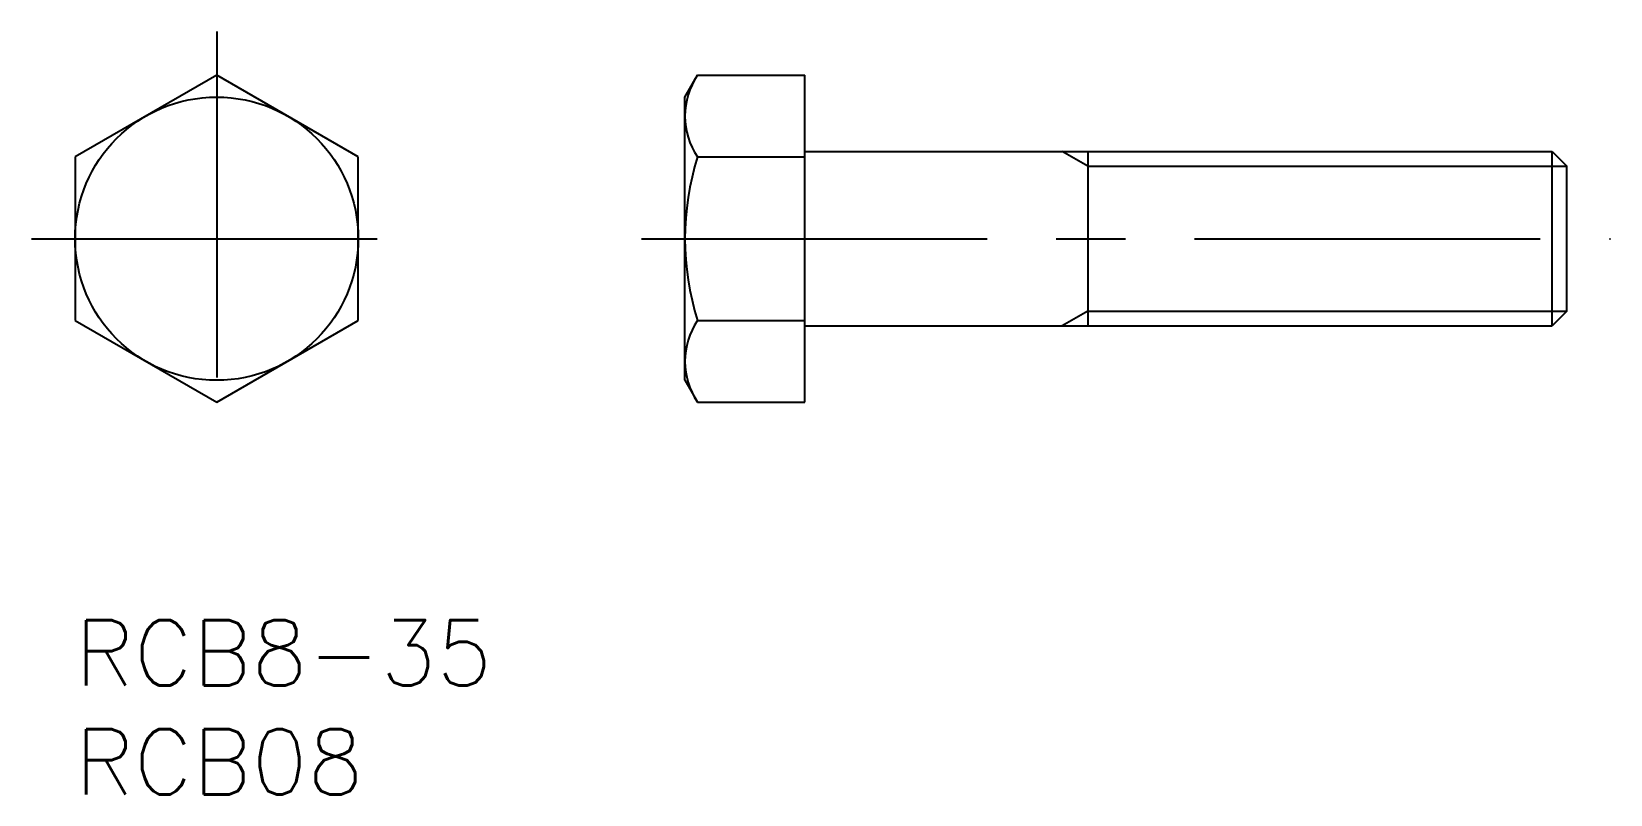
# Model space of a CAD drawing. Extents: x -2 to 70.5, y -8 to 27.
import ezdxf

# ---------------------------------------------------------------- set-up
doc = ezdxf.new("R2010")
doc.units = 0
doc.header["$LTSCALE"] = 0.5
doc.linetypes.add('CENTER', pattern=[50.8, 31.75, -6.35, 6.35, -6.35])
for name, color, linetype in [('MSM_CENTER', 1, 'CENTER'), ('MSM_CONTINUOUS', 7, 'CONTINUOUS'), ('MSM_NARROW', 5, 'CONTINUOUS'), ('MSM_PART_NUMBER', 7, 'CONTINUOUS')]:
    doc.layers.add(name, color=color, linetype=linetype)
doc.styles.get("Standard").update_dxf_attribs({"font": 'txt.shx', "height": 3, "bigfont": 'bigfont.shx'})

# ---------------------------------------------------------------- blocks, each defined once
blk = doc.blocks.new('*U2')
at = {"layer": 'MSM_PART_NUMBER'}
blk.add_text('RCB8-35', height=3, dxfattribs=at).set_placement((0, -3))
blk = doc.blocks.new('*U3')
at = {"layer": 'MSM_PART_NUMBER'}
blk.add_text('RCB08', height=3, dxfattribs=at).set_placement((0, -8))

msp = doc.modelspace()

# ---------------------------------------------------------------- linework, layer by layer
at = {"layer": 'MSM_CENTER'}
for p, q in [((6.5, 27.011), (6.5, 8)), ((-2, 17.506), (15, 17.506)), ((26, 17.506), (70.5, 17.506))]:
    msp.add_line(p, q, dxfattribs=at)
at = {"layer": 'MSM_CONTINUOUS'}
for p, q in [((6.5, 25.011), (0, 21.258)), ((13, 21.258), (6.5, 25.011)), ((28, 24.006), (28.581, 25.011)), ((28.581, 25.011), (33.5, 25.011)), ((33.5, 10), (33.5, 25.011)), ((28, 11.006), (28, 24.006)), ((0, 21.258), (0, 13.753)), ((13, 13.753), (13, 21.258)), ((28.581, 21.258), (33.5, 21.258)), ((33.5, 21.506), (67.823, 21.506)), ((46.5, 21.506), (46.5, 13.506)), ((67.823, 13.506), (67.823, 21.506)), ((67.823, 21.506), (68.5, 20.829)), ((68.5, 14.182), (68.5, 20.829)), ((68.5, 14.182), (67.823, 13.506)), ((0, 13.753), (6.5, 10)), ((6.5, 10), (13, 13.753)), ((28.581, 13.753), (33.5, 13.753)), ((33.5, 13.506), (67.823, 13.506)), ((28, 11.006), (28.581, 10)), ((28.581, 10), (33.5, 10))]:
    msp.add_line(p, q, dxfattribs=at)
msp.add_circle((6.5, 17.506), 6.5, dxfattribs=at)
for centre, radius, start, end in [((31.322, 23.135), 3.322, 145.60828, 214.39172), ((40.419, 17.506), 12.419, 162.41204, 197.58796), ((31.322, 11.876), 3.322, 145.60828, 214.39172)]:
    msp.add_arc(centre, radius, start, end, dxfattribs=at)
at = {"layer": 'MSM_NARROW'}
for p, q in [((46.5, 20.829), (45.328, 21.506)), ((46.5, 20.829), (68.5, 20.829)), ((46.5, 14.182), (45.328, 13.506)), ((46.5, 14.182), (68.5, 14.182))]:
    msp.add_line(p, q, dxfattribs=at)

# ---------------------------------------------------------------- block references
at = {"layer": 'MSM_CONTINUOUS'}
for name in ['*U2', '*U3']:
    msp.add_blockref(name, (0, 0), dxfattribs=at)

doc.saveas('drawing.dxf')
